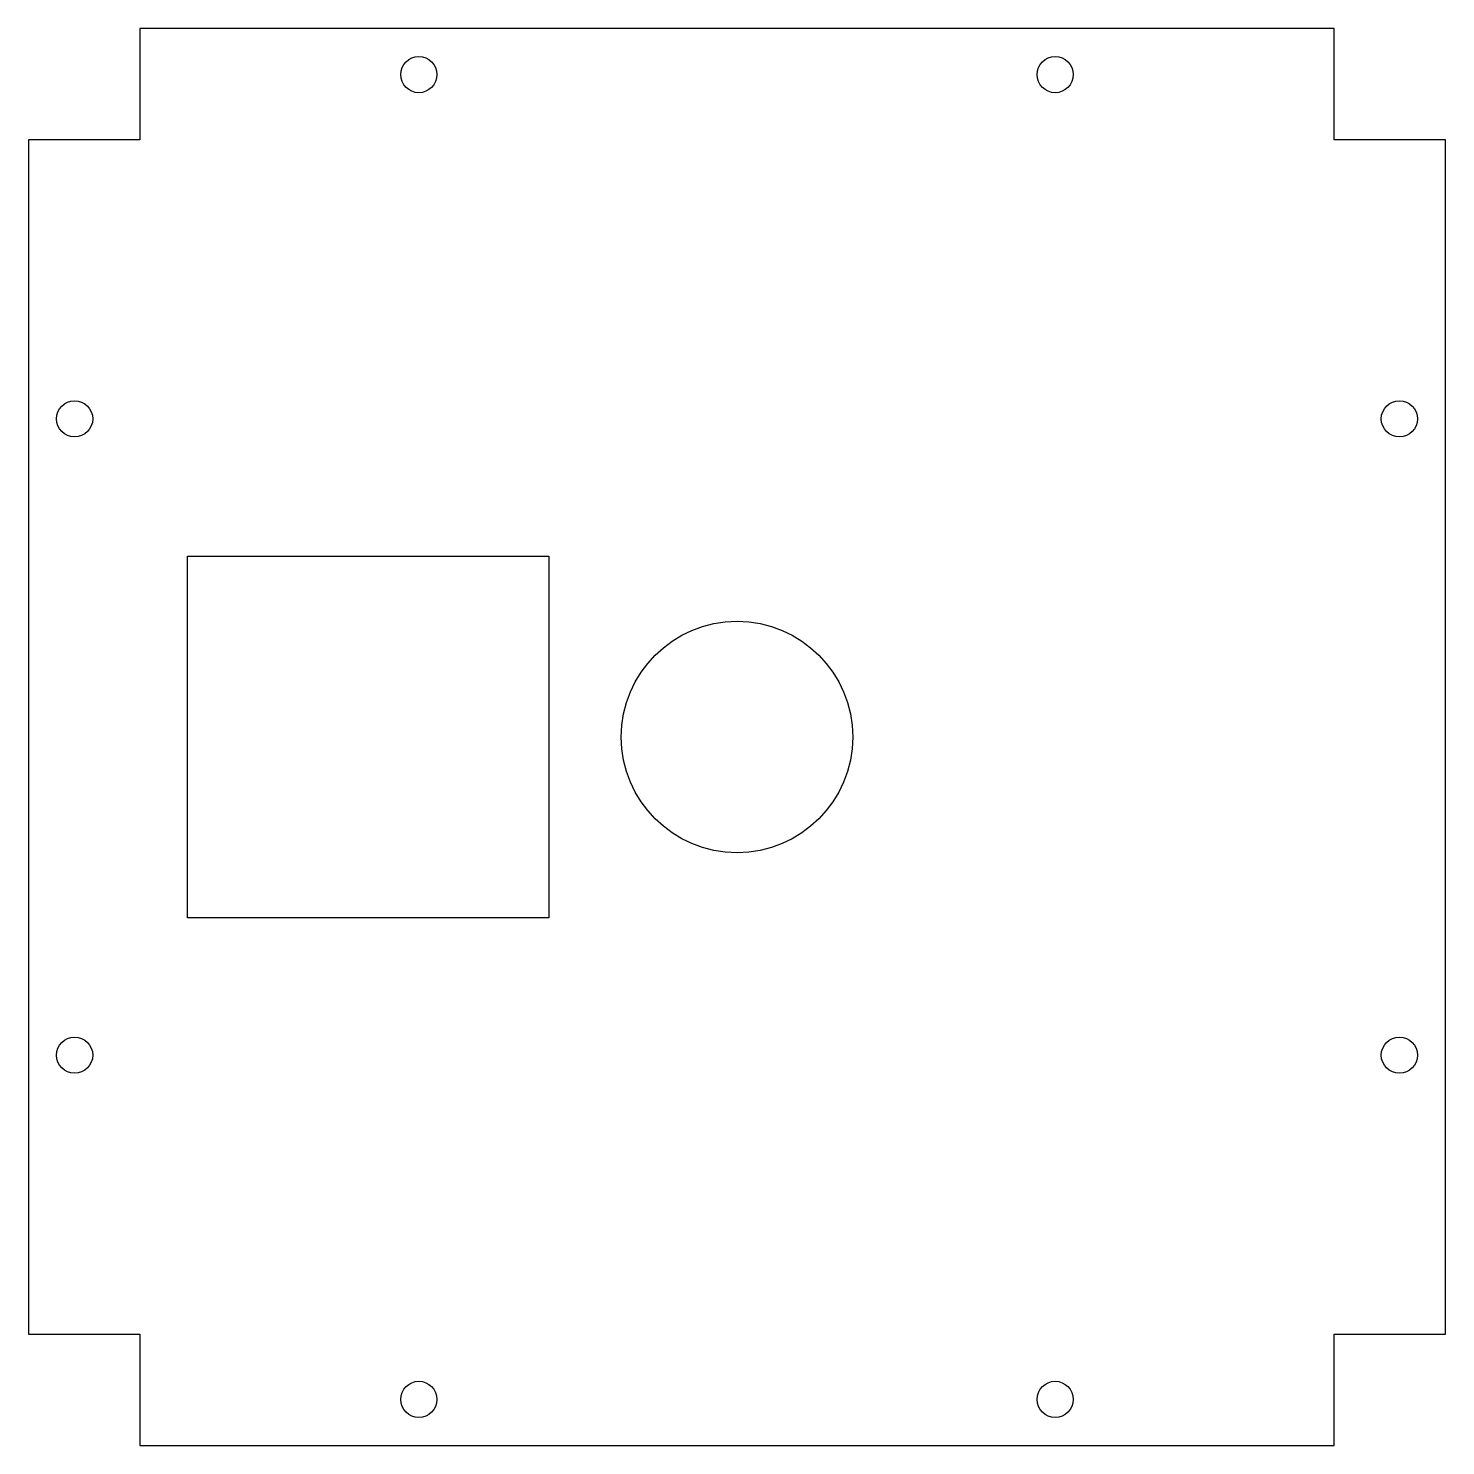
# Model space of a CAD drawing. Header units: millimetres. Extents: x -49 to 49, y -49 to 49.
import ezdxf

# ---------------------------------------------------------------- set-up
doc = ezdxf.new("R2010")
doc.units = ezdxf.units.MM
doc.header["$MEASUREMENT"] = 0

msp = doc.modelspace()

# ---------------------------------------------------------------- linework, layer by layer
for points in [[(49, -41.3), (49, 41.3), (41.3, 41.3), (41.3, 49), (-41.3, 49), (-41.3, 41.3), (-49, 41.3), (-49, -41.3), (-41.3, -41.3), (-41.3, -49), (41.3, -49), (41.3, -41.3)], [(-13, -12.5), (-38, -12.5), (-38, 12.5), (-13, 12.5)]]:
    msp.add_lwpolyline(points, close=True)
for centre, radius in [((-22, 45.8), 1.25), ((22, 45.8), 1.25), ((-45.8, 22), 1.25), ((45.8, 22), 1.25), ((0, 0), 8), ((-45.8, -22), 1.25), ((45.8, -22), 1.25), ((-22, -45.8), 1.25), ((22, -45.8), 1.25)]:
    msp.add_circle(centre, radius)

doc.saveas('drawing.dxf')
